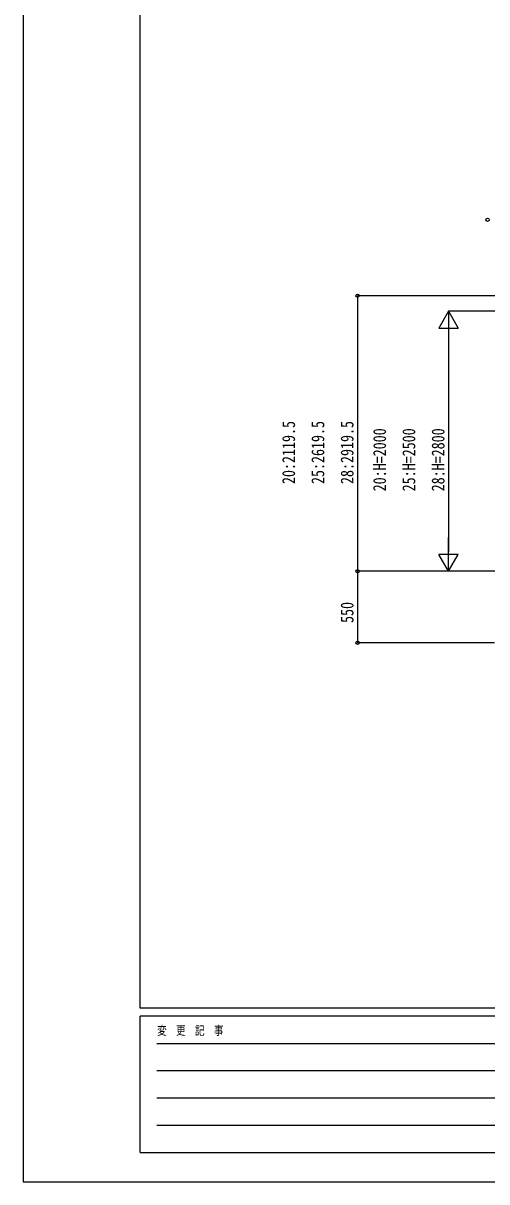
# Model space of a CAD drawing. Units: millimetres, scale not verified. Extents: x -12615 to 12615, y -8910 to 8910.
# Drawn here: x -12615 to -9047, y -8910 to 0 of the extents above; entities that cross this region are included whole.
import ezdxf
from ezdxf.enums import TextEntityAlignment as Align

# ---------------------------------------------------------------- set-up
doc = ezdxf.new("R2010")
doc.units = ezdxf.units.MM
doc.header["$LTSCALE"] = 50
doc.layers.add('0-6_YKK_D', color=6, linetype='Continuous')
doc.layers.add('0-7_YKK_ZWAK', color=7, linetype='Continuous')
doc.styles.add('ＭＳ ゴシック', font='')
doc.styles.get('ＭＳ ゴシック').set_extended_font_data('MS Gothic')

msp = doc.modelspace()

# ---------------------------------------------------------------- linework, layer by layer
at = {"layer": '0-6_YKK_D'}
for p, q in [((-8648.47, -2095.51), (-10042.18, -2095.51)), ((-10041.18, -2095.51), (-10041.18, -4215)), ((-9341.18, -2215), (-9416.18, -2344.9)), ((-8648.47, -2215), (-9342.18, -2215)), ((-9341.18, -2215), (-9266.18, -2344.9)), ((-9341.18, -2215), (-9341.18, -2474.81)), ((-9416.18, -2344.9), (-9266.18, -2344.9)), ((-9341.18, -2365), (-9341.18, -4065)), ((-9341.18, -4215), (-9341.18, -3955.19)), ((-9341.18, -4215), (-9416.18, -4085.1)), ((-9266.18, -4085.1), (-9416.18, -4085.1)), ((-9341.18, -4215), (-9266.18, -4085.1)), ((-9050.1, -4215), (-10042.18, -4215)), ((-8986.32, -4215), (-10042.18, -4215)), ((-10041.18, -4215), (-10041.18, -4765)), ((-9050.1, -4215), (-9342.18, -4215)), ((-8986.82, -4765), (-10042.18, -4765))]:
    msp.add_line(p, q, dxfattribs=at)
for centre in [(-9041.18, -1511.6), (-10041.18, -2095.51), (-10041.18, -4215), (-10041.18, -4215), (-10041.18, -4765)]:
    msp.add_circle(centre, 12.75, dxfattribs=at)
at = {"layer": '0-7_YKK_ZWAK'}
for p, q in [((-11714.94, -7575), (-11714.94, 8325)), ((11685.06, -7575), (-11714.94, -7575)), ((-3914.94, -7635), (-11714.94, -7635)), ((-11714.94, -8685), (-11714.94, -7635)), ((-11587.44, -7845), (-4064.94, -7845)), ((-11587.44, -8055), (-4064.94, -8055)), ((-11587.44, -8265), (-4064.94, -8265)), ((-11587.44, -8475), (-4064.94, -8475)), ((-11714.94, -8685), (-3914.94, -8685))]:
    msp.add_line(p, q, dxfattribs=at)
msp.add_lwpolyline([(-12615, -8910), (12615, -8910), (12615, 8910), (-12615, 8910)], close=True, dxfattribs=at)

# ---------------------------------------------------------------- texts
at = {"layer": '0-6_YKK_D', "style": 'ＭＳ ゴシック', "width": 0.8}
for s, p in [('20:2119.5', (-10493.18, -3544.06)), ('25:2619.5', (-10268.18, -3544.06)), ('28:2919.5', (-10043.18, -3544.06)), ('20:H=2000', (-9793.18, -3600.2)), ('25:H=2500', (-9568.18, -3600.2)), ('28:H=2800', (-9343.18, -3600.2)), ('550', (-10043.18, -4612.4))]:
    msp.add_text(s, height=98.97, rotation=90, dxfattribs=at).set_placement(p, align=Align.BOTTOM_LEFT)
at = {"layer": '0-7_YKK_ZWAK', "style": 'ＭＳ ゴシック', "width": 0.8}
msp.add_text('変  更  記  事', height=65.98, dxfattribs=at).set_placement((-11583.93, -7800), align=Align.BOTTOM_LEFT)

doc.saveas('drawing.dxf')
